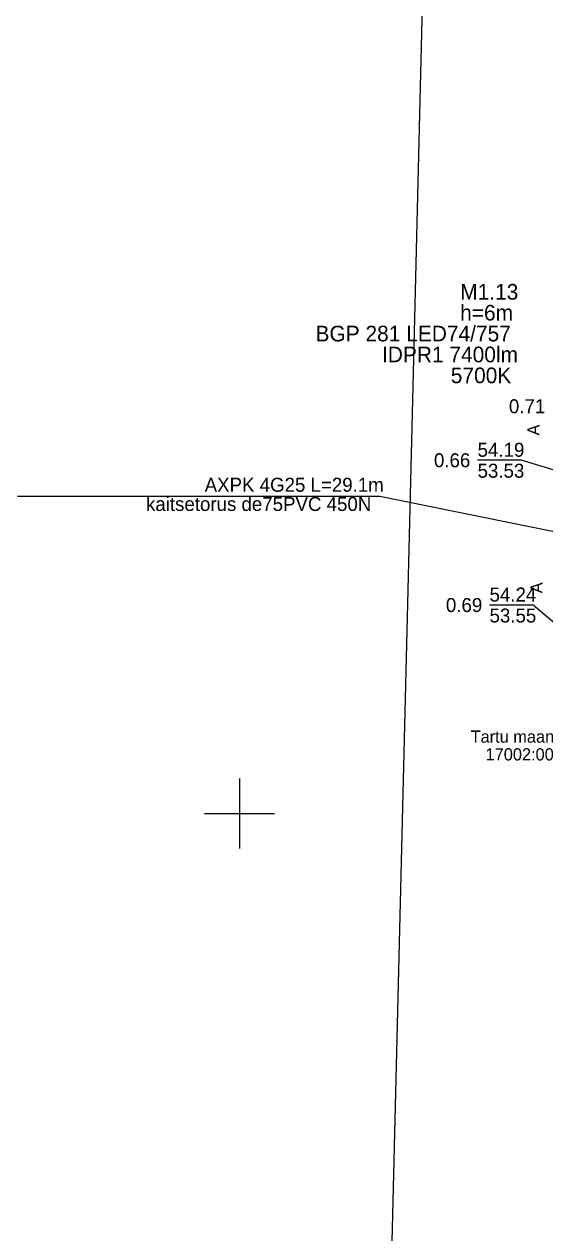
# Model space of a CAD drawing. Extents: x 641338 to 641996, y 6456526 to 6457159.
# Drawn here: x 641387.7 to 641417.5, y 6456876 to 6456945.2 of the extents above; entities that cross this region are included whole.
import ezdxf

# ---------------------------------------------------------------- set-up
doc = ezdxf.new("R2010")
doc.units = 0
for name, color, linetype in [('ABIJOONIS', 7, 'Continuous'), ('MPKAABEL', 7, 'Continuous'), ('PIIR', 7, 'Continuous'), ('TEE', 7, 'Continuous'), ('VORK', 7, 'Continuous')]:
    doc.layers.add(name, color=color, linetype=linetype)

msp = doc.modelspace()

# ---------------------------------------------------------------- linework, layer by layer
at = {"layer": 'ABIJOONIS'}
msp.add_lwpolyline([(641387.286, 6456918.17), (641408.036, 6456918.17), (641421.143, 6456915.526)], dxfattribs=at)
at = {"layer": 'MPKAABEL'}
for points in [[(641421.388, 6456918.639), (641416.14, 6456920.225), (641413.64, 6456920.225)], [(641420.611, 6456908.745), (641416.825, 6456911.938), (641414.325, 6456911.938)]]:
    msp.add_lwpolyline(points, dxfattribs=at)
at = {"layer": 'PIIR'}
msp.add_lwpolyline([(641456.5, 6457151.77), (641435.16, 6457099.84), (641451.29, 6457092.53), (641446.72, 6457086.21), (641432.42, 6457092.63), (641428.84, 6457043.04), (641428.61, 6456999.58), (641428.1, 6456932.9), (641429.7, 6456908.57), (641422.11, 6456684.57), (641401.57, 6456684.53), (641403.74, 6456738.9), (641405.52, 6456744.08), (641410.59, 6456950.93), (641414.48, 6457073.3), (641423.13, 6457116.8), (641437.67, 6457152.44), (641440.64, 6457158.61)], close=True, dxfattribs=at)
at = {"layer": 'VORK'}
for p, q in [((641400, 6456902), (641400, 6456898)), ((641398, 6456900), (641402, 6456900))]:
    msp.add_line(p, q, dxfattribs=at)

# ---------------------------------------------------------------- texts
at = {"layer": 'ABIJOONIS'}
for s, p in [('M1.13', (641412.643, 6456929.42)), ('h=6m', (641412.642, 6456928.224)), ('BGP 281 LED74/757', (641404.355, 6456927.029)), ('IDPR1 7400lm', (641408.163, 6456925.832)), ('5700K', (641412.105, 6456924.636))]:
    msp.add_text(s, height=0.896, rotation=359.99605, dxfattribs=at).set_placement(p)
for s, p in [('AXPK 4G25 L=29.1m', (641398.006, 6456918.422)), ('kaitsetorus de75PVC 450N', (641394.646, 6456917.322))]:
    msp.add_text(s, height=0.8, dxfattribs=at).set_placement(p)
at = {"layer": 'MPKAABEL'}
for s, p in [('0.71', (641415.433, 6456922.916)), ('54.19', (641413.64, 6456920.425)), ('0.66', (641411.14, 6456919.825)), ('53.53', (641413.64, 6456919.225)), ('54.24', (641414.325, 6456912.138)), ('0.69', (641411.825, 6456911.538)), ('53.55', (641414.325, 6456910.938))]:
    msp.add_text(s, height=0.8, dxfattribs=at).set_placement(p)
at = {"layer": 'PIIR'}
for s, p in [('Tartu maantee T4', (641413.24, 6456904.058)), ('17002:008:0100', (641414.098, 6456903.042))]:
    msp.add_text(s, height=0.7, dxfattribs=at).set_placement(p)
at = {"layer": 'TEE'}
for p in [(641417.184, 6456921.64), (641417.349, 6456912.609)]:
    msp.add_text('A', height=0.7, rotation=88.72755, dxfattribs=at).set_placement(p)

doc.saveas('drawing.dxf')
